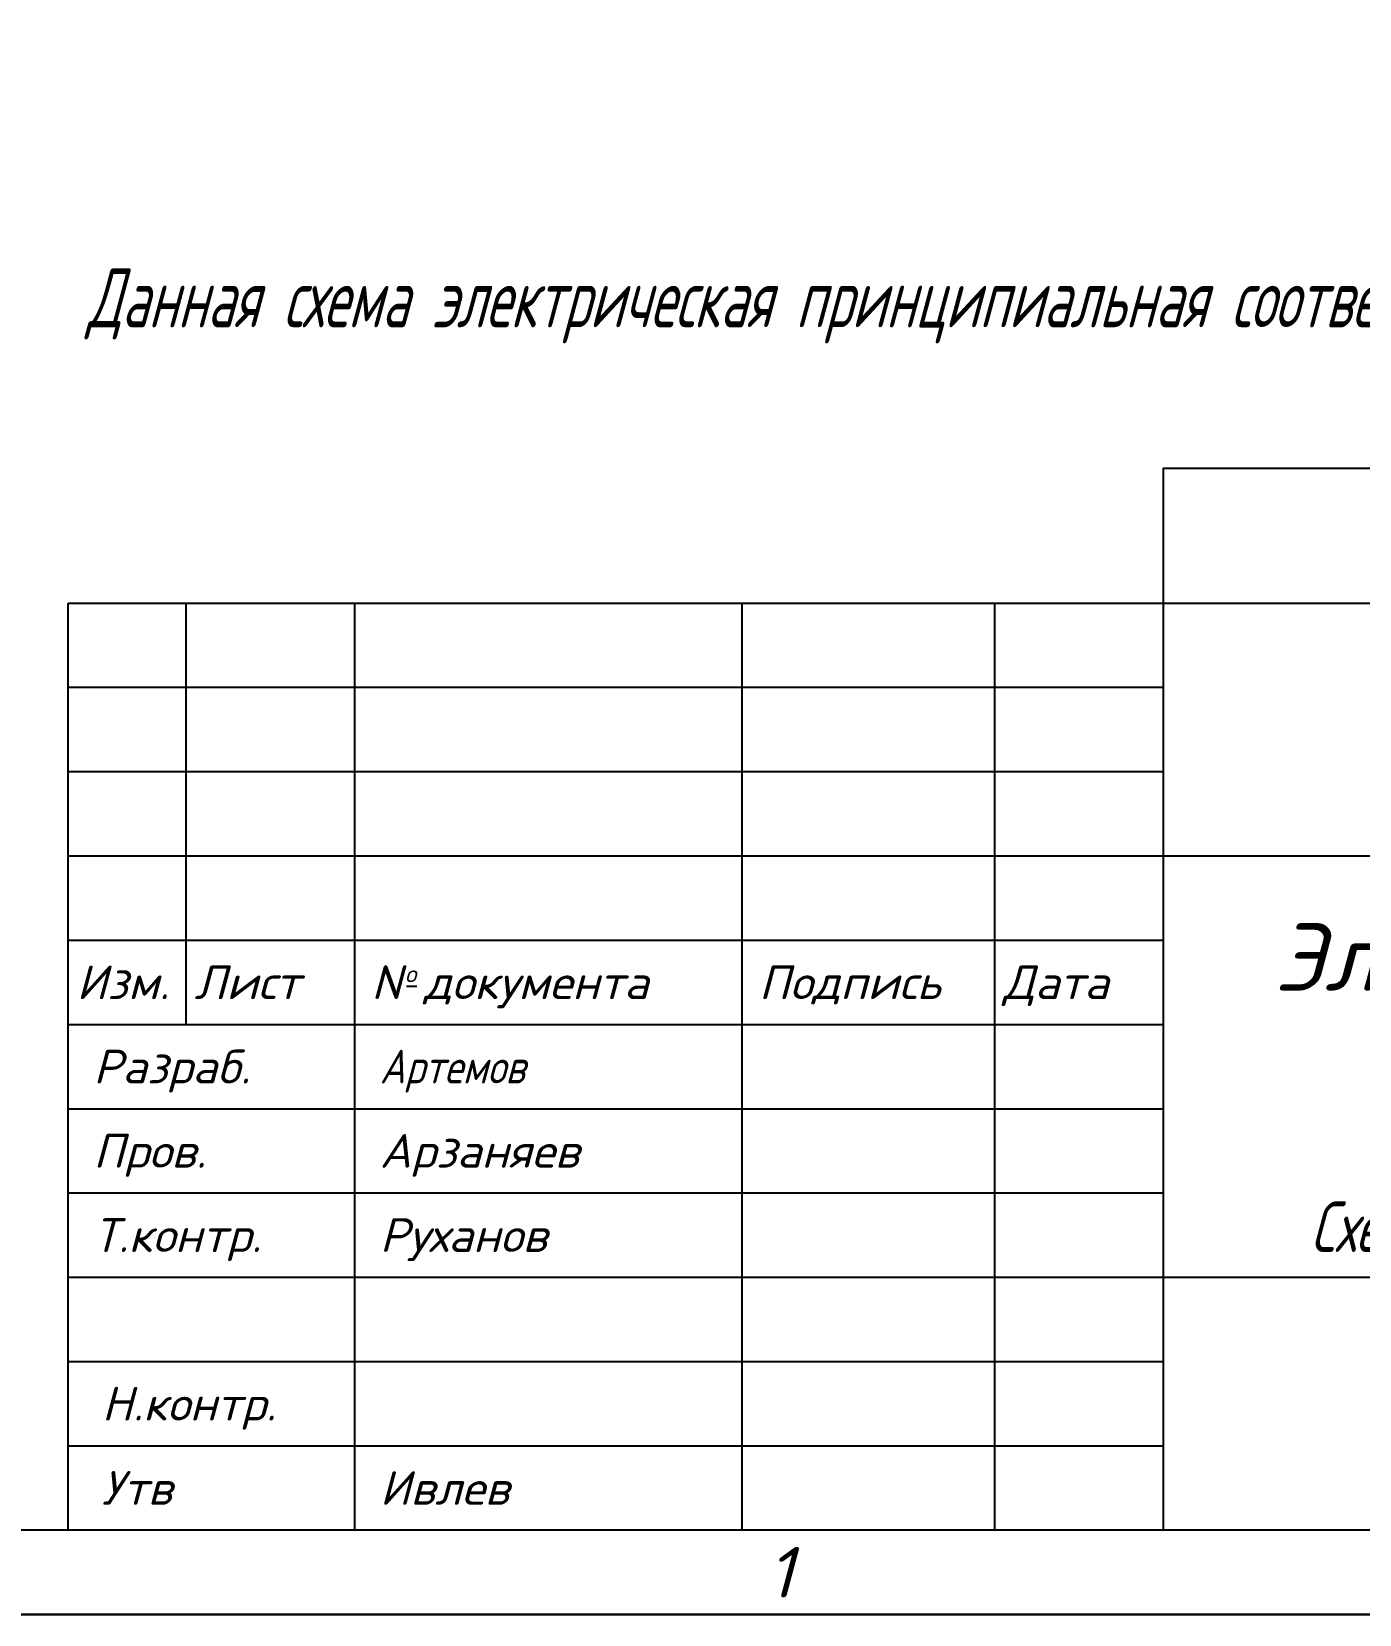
# Model space of a CAD drawing. Header units: millimetres. Extents: x 0 to 594, y 0 to 420.
# Drawn here: x 401.8 to 480.6, y 0 to 93.9 of the extents above; entities that cross this region are included whole.
import ezdxf
from ezdxf.enums import TextEntityAlignment as Align

# ---------------------------------------------------------------- set-up
doc = ezdxf.new("R2010")
doc.units = ezdxf.units.MM
for name, color, linetype in [('DIM', 12, 'Continuous'), ('FORMATKA', 12, 'Continuous'), ('вспомогат', 4, 'Continuous')]:
    doc.layers.add(name, color=color, linetype=linetype)
doc.styles.add('GOST', font='GOST.shx', dxfattribs={"oblique": 15})
doc.styles.add('TXT', font='simplex.shx', dxfattribs={"oblique": 15, "height": 2})

# ---------------------------------------------------------------- blocks, each defined once
blk = doc.blocks.new('fA2')
at = {"layer": 'FORMATKA', "color": 7}
for p, q in [((404.017, 60), (589.017, 60)), ((404.017, 5), (404.017, 60)), ((411.017, 35), (411.017, 60)), ((421.017, 5), (421.017, 60)), ((444.017, 5), (444.017, 60)), ((459.017, 5), (459.017, 60)), ((469.017, 5), (469.017, 60)), ((424.085, 37.261), (424.711, 37.261)), ((594, 0), (182, 0)), ((297, 0), (594, 0))]:
    blk.add_line(p, q, dxfattribs=at)
blk.add_lwpolyline([(0, 0), (0, 420), (594, 420), (594, 0)], close=True, dxfattribs=at)
for points in [[(20, 5), (20, 415), (589, 415), (589, 5), (20, 5)], [(469.017, 60), (469.017, 68), (589, 68)], [(404.017, 55), (469.017, 55)], [(404.017, 50), (469.017, 50)], [(404.017, 45), (469.017, 45)], [(469.017, 45), (589.017, 45)], [(404.017, 40), (469.017, 40)], [(404.017, 35), (469.017, 35)], [(404.017, 30), (469.017, 30)], [(404.017, 25), (469.017, 25)], [(404.017, 20), (469.017, 20)], [(469.017, 20), (589.017, 20)], [(404.017, 15), (469.017, 15)], [(404.017, 10), (469.017, 10)]]:
    blk.add_lwpolyline(points, dxfattribs=at)
at = {"layer": 'FORMATKA', "color": 7, "style": 'TXT', "oblique": 15}
for s, height, p in [('N документа', 2, (422, 36.5)), ('Подпись', 2, (445, 36.5)), ('Изм.', 2, (404.5, 36.5)), ('Лист', 2, (411.5, 36.5)), ('о', 1, (424, 37.5)), ('Дата', 2, (459.5, 36.5)), ('Разраб.', 2, (405.5, 31.5)), ('Пров.', 2, (405.5, 26.5)), ('Т.контр.', 2, (405.5, 21.5)), ('Н.контр.', 2, (406, 11.5)), ('Утв', 2, (406, 6.5)), ('1', 3, (445.5, 1))]:
    blk.add_text(s, height=height, dxfattribs=at).set_placement(p)
for tag, height, rotation, p in [('ОБОЗНАЧЕНИЕ', 3.8, 180, (55.5, 409.5)), ('ПЕРВ.ПРИМЕНЕНИЕ', 3.3, 90, (18, 261.5))]:
    blk.add_attdef(tag, text='', height=height, rotation=rotation, dxfattribs=at).set_placement(p, align=Align.CENTER)
for tag, height, p in [('ОБОЗНАЧЕНИЕ', 5, (528, 49)), ('НАИМЕНОВАНИЕ1', 3, (504.5, 37)), ('МАСШТАБ', 5, (579, 30)), ('НАИМЕНОВАНИЕ2', 4, (504.5, 29)), ('НАИМЕНОВАНИЕ3', 2.5, (504.5, 21.5)), ('МАТЕРИАЛ1', 2.5, (504.5, 14)), ('МАТЕРИАЛ2', 2.5, (504.5, 8.5))]:
    blk.add_attdef(tag, text='', height=height, dxfattribs=at).set_placement(p, align=Align.CENTER)
for tag, p, height in [('РАЗРАБОТАЛ', (422.5, 31.5), 2), ('ПРОВЕРИЛ', (422.5, 26.5), 2), ('Т.КОНТР', (422.5, 21.5), 2), ('ЛИСТ', (552.5, 21), 2.5), ('ЛИСТОВ', (575.5, 21), 2.5), ('Н.КОНТР', (422.5, 11.5), 2), ('УТВЕРДИЛ', (422.5, 6.5), 2)]:
    blk.add_attdef(tag, p, '', height=height, dxfattribs=at)

msp = doc.modelspace()

# ---------------------------------------------------------------- block references
at = {"layer": 'вспомогат', "color": 7}
ref = msp.add_blockref('fA2', (0, 0), dxfattribs=at)
ref.add_attrib('НАИМЕНОВАНИЕ1', 'Электронный модуль ', dxfattribs={"layer": 'FORMATKA', "height": 4, "style": 'TXT', "oblique": 15}).set_placement((504.5, 37), align=Align.CENTER)
ref.add_attrib('НАИМЕНОВАНИЕ3', 'Схема электрическая принципиальная', dxfattribs={"layer": 'FORMATKA', "height": 3, "style": 'TXT', "oblique": 15, "width": 0.7}).set_placement((504.5, 21.5), align=Align.CENTER)
ref.add_attrib('РАЗРАБОТАЛ', 'Артемов', (422.5, 31.5), dxfattribs={"layer": 'FORMATKA', "height": 2, "style": 'TXT', "oblique": 15, "width": 0.8})
ref.add_attrib('ПРОВЕРИЛ', 'Арзаняев', (422.5, 26.5), dxfattribs={"layer": 'FORMATKA', "height": 2, "style": 'TXT', "oblique": 15})
ref.add_attrib('Т.КОНТР', 'Руханов', (422.5, 21.5), dxfattribs={"layer": 'FORMATKA', "height": 2, "style": 'TXT', "oblique": 15})
ref.add_attrib('УТВЕРДИЛ', 'Ивлев', (422.5, 6.5), dxfattribs={"layer": 'FORMATKA', "height": 2, "style": 'TXT', "oblique": 15})

# ---------------------------------------------------------------- texts
at = {"layer": 'DIM', "color": 7, "insert": (405.136, 79.856), "char_height": 3.5, "width": 170.64852, "attachment_point": 1, "style": 'GOST'}
msp.add_mtext('{\\W0.8;Данная схема электрическая принципиальная соответствует версии 1.2.}', dxfattribs=at)

doc.saveas('drawing.dxf')
